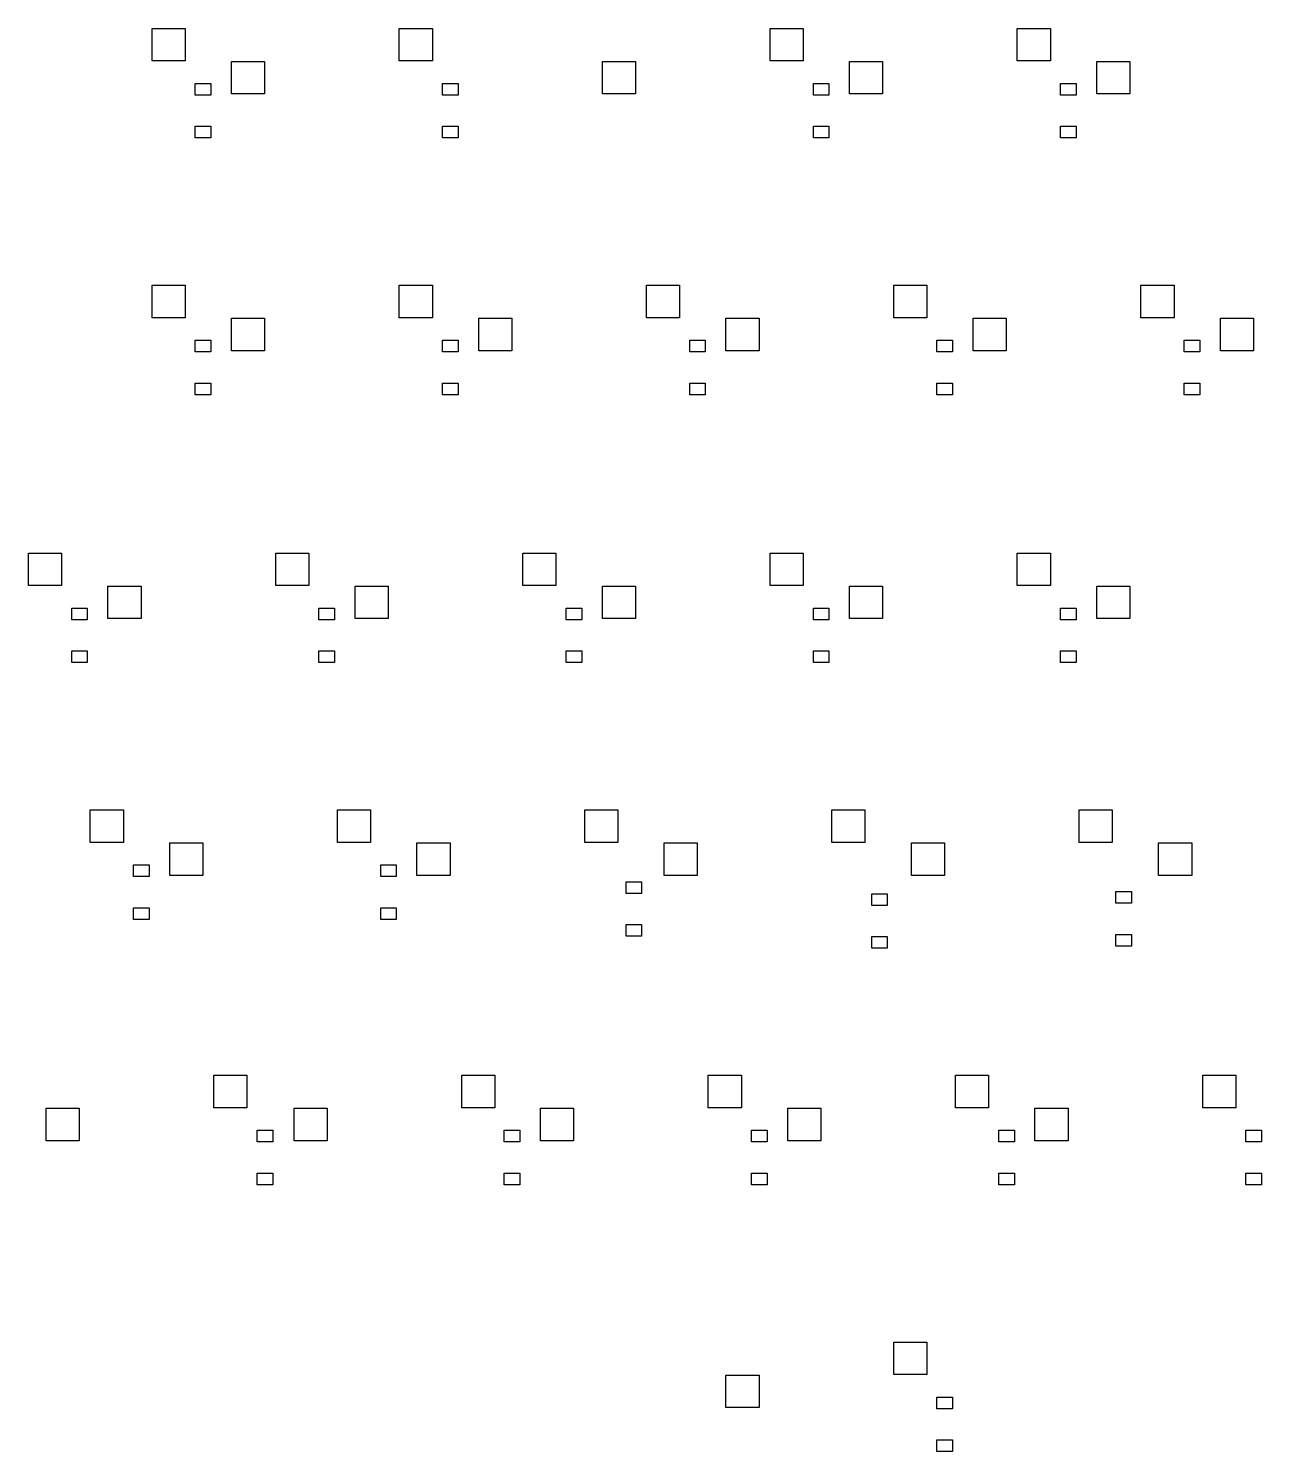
# Model space of a CAD drawing. Extents: x -21 to 350, y -103 to 34.
# Drawn here: x 71.2 to 166.3, y -103.3 to 6.3 of the extents above; entities that cross this region are included whole.
import ezdxf

# ---------------------------------------------------------------- set-up
doc = ezdxf.new("R2010")
doc.units = 0
doc.layers.add('BLACK', color=7, linetype='CONTINUOUS')

msp = doc.modelspace()

# ---------------------------------------------------------------- linework, layer by layer
at = {"layer": 'BLACK', "linetype": 'CONTINUOUS'}
for p, q in [((80.767, 3.83), (80.767, 6.33)), ((80.767, 6.33), (83.317, 6.33)), ((83.317, 6.33), (83.317, 3.83)), ((99.817, 3.83), (99.817, 6.33)), ((99.817, 6.33), (102.367, 6.33)), ((102.367, 6.33), (102.367, 3.83)), ((128.392, 3.83), (128.392, 6.33)), ((128.392, 6.33), (130.942, 6.33)), ((130.942, 6.33), (130.942, 3.83)), ((147.442, 3.83), (147.442, 6.33)), ((147.442, 6.33), (149.992, 6.33)), ((149.992, 6.33), (149.992, 3.83)), ((83.317, 3.83), (80.767, 3.83)), ((86.89, 1.29), (86.89, 3.79)), ((86.89, 3.79), (89.44, 3.79)), ((89.44, 3.79), (89.44, 1.29)), ((102.367, 3.83), (99.817, 3.83)), ((115.465, 1.29), (115.465, 3.79)), ((115.465, 3.79), (118.015, 3.79)), ((118.015, 3.79), (118.015, 1.29)), ((130.942, 3.83), (128.392, 3.83)), ((134.515, 1.29), (134.515, 3.79)), ((134.515, 3.79), (137.065, 3.79)), ((137.065, 3.79), (137.065, 1.29)), ((149.992, 3.83), (147.442, 3.83)), ((153.565, 1.29), (153.565, 3.79)), ((153.565, 3.79), (156.115, 3.79)), ((156.115, 3.79), (156.115, 1.29)), ((84.1, 1.2), (84.1, 2.1)), ((84.1, 2.1), (85.3, 2.1)), ((85.3, 1.2), (84.1, 1.2)), ((85.3, 2.1), (85.3, 1.2)), ((89.44, 1.29), (86.89, 1.29)), ((103.15, 1.2), (103.15, 2.1)), ((103.15, 2.1), (104.35, 2.1)), ((104.35, 1.2), (103.15, 1.2)), ((104.35, 2.1), (104.35, 1.2)), ((118.015, 1.29), (115.465, 1.29)), ((131.725, 1.2), (131.725, 2.1)), ((131.725, 2.1), (132.925, 2.1)), ((132.925, 1.2), (131.725, 1.2)), ((132.925, 2.1), (132.925, 1.2)), ((137.065, 1.29), (134.515, 1.29)), ((150.775, 1.2), (150.775, 2.1)), ((150.775, 2.1), (151.975, 2.1)), ((151.975, 1.2), (150.775, 1.2)), ((151.975, 2.1), (151.975, 1.2)), ((156.115, 1.29), (153.565, 1.29)), ((84.1, -2.1), (84.1, -1.2)), ((84.1, -1.2), (85.3, -1.2)), ((85.3, -2.1), (84.1, -2.1)), ((85.3, -1.2), (85.3, -2.1)), ((103.15, -2.1), (103.15, -1.2)), ((103.15, -1.2), (104.35, -1.2)), ((104.35, -2.1), (103.15, -2.1)), ((104.35, -1.2), (104.35, -2.1)), ((131.725, -2.1), (131.725, -1.2)), ((131.725, -1.2), (132.925, -1.2)), ((132.925, -2.1), (131.725, -2.1)), ((132.925, -1.2), (132.925, -2.1)), ((150.775, -2.1), (150.775, -1.2)), ((150.775, -1.2), (151.975, -1.2)), ((151.975, -2.1), (150.775, -2.1)), ((151.975, -1.2), (151.975, -2.1)), ((80.767, -15.955), (80.767, -13.455)), ((80.767, -13.455), (83.317, -13.455)), ((83.317, -13.455), (83.317, -15.955)), ((99.817, -15.955), (99.817, -13.455)), ((99.817, -13.455), (102.367, -13.455)), ((102.367, -13.455), (102.367, -15.955)), ((118.867, -15.955), (118.867, -13.455)), ((118.867, -13.455), (121.417, -13.455)), ((121.417, -13.455), (121.417, -15.955)), ((137.917, -15.955), (137.917, -13.455)), ((137.917, -13.455), (140.467, -13.455)), ((140.467, -13.455), (140.467, -15.955)), ((156.967, -15.955), (156.967, -13.455)), ((156.967, -13.455), (159.517, -13.455)), ((159.517, -13.455), (159.517, -15.955)), ((83.317, -15.955), (80.767, -15.955)), ((86.89, -18.495), (86.89, -15.995)), ((86.89, -15.995), (89.44, -15.995)), ((89.44, -15.995), (89.44, -18.495)), ((102.367, -15.955), (99.817, -15.955)), ((105.94, -18.495), (105.94, -15.995)), ((105.94, -15.995), (108.49, -15.995)), ((108.49, -15.995), (108.49, -18.495)), ((121.417, -15.955), (118.867, -15.955)), ((124.99, -18.495), (124.99, -15.995)), ((124.99, -15.995), (127.54, -15.995)), ((127.54, -15.995), (127.54, -18.495)), ((140.467, -15.955), (137.917, -15.955)), ((144.04, -18.495), (144.04, -15.995)), ((144.04, -15.995), (146.59, -15.995)), ((146.59, -15.995), (146.59, -18.495)), ((159.517, -15.955), (156.967, -15.955)), ((163.09, -18.495), (163.09, -15.995)), ((163.09, -15.995), (165.64, -15.995)), ((165.64, -15.995), (165.64, -18.495)), ((84.1, -18.585), (84.1, -17.685)), ((84.1, -17.685), (85.3, -17.685)), ((85.3, -18.585), (84.1, -18.585)), ((85.3, -17.685), (85.3, -18.585)), ((89.44, -18.495), (86.89, -18.495)), ((103.15, -18.585), (103.15, -17.685)), ((103.15, -17.685), (104.35, -17.685)), ((104.35, -18.585), (103.15, -18.585)), ((104.35, -17.685), (104.35, -18.585)), ((108.49, -18.495), (105.94, -18.495)), ((122.2, -18.585), (122.2, -17.685)), ((122.2, -17.685), (123.4, -17.685)), ((123.4, -18.585), (122.2, -18.585)), ((123.4, -17.685), (123.4, -18.585)), ((127.54, -18.495), (124.99, -18.495)), ((141.25, -18.585), (141.25, -17.685)), ((141.25, -17.685), (142.45, -17.685)), ((142.45, -18.585), (141.25, -18.585)), ((142.45, -17.685), (142.45, -18.585)), ((146.59, -18.495), (144.04, -18.495)), ((160.3, -18.585), (160.3, -17.685)), ((160.3, -17.685), (161.5, -17.685)), ((161.5, -18.585), (160.3, -18.585)), ((161.5, -17.685), (161.5, -18.585)), ((165.64, -18.495), (163.09, -18.495)), ((84.1, -21.885), (84.1, -20.985)), ((84.1, -20.985), (85.3, -20.985)), ((85.3, -21.885), (84.1, -21.885)), ((85.3, -20.985), (85.3, -21.885)), ((103.15, -21.885), (103.15, -20.985)), ((103.15, -20.985), (104.35, -20.985)), ((104.35, -21.885), (103.15, -21.885)), ((104.35, -20.985), (104.35, -21.885)), ((122.2, -21.885), (122.2, -20.985)), ((122.2, -20.985), (123.4, -20.985)), ((123.4, -21.885), (122.2, -21.885)), ((123.4, -20.985), (123.4, -21.885)), ((141.25, -21.885), (141.25, -20.985)), ((141.25, -20.985), (142.45, -20.985)), ((142.45, -21.885), (141.25, -21.885)), ((142.45, -20.985), (142.45, -21.885)), ((160.3, -21.885), (160.3, -20.985)), ((160.3, -20.985), (161.5, -20.985)), ((161.5, -21.885), (160.3, -21.885)), ((161.5, -20.985), (161.5, -21.885)), ((71.242, -36.5833), (71.242, -34.0833)), ((71.242, -34.0833), (73.792, -34.0833)), ((73.792, -34.0833), (73.792, -36.5833)), ((90.292, -36.5833), (90.292, -34.0833)), ((90.292, -34.0833), (92.842, -34.0833)), ((92.842, -34.0833), (92.842, -36.5833)), ((109.342, -36.5833), (109.342, -34.0833)), ((109.342, -34.0833), (111.892, -34.0833)), ((111.892, -34.0833), (111.892, -36.5833)), ((128.392, -36.5833), (128.392, -34.0833)), ((128.392, -34.0833), (130.942, -34.0833)), ((130.942, -34.0833), (130.942, -36.5833)), ((147.442, -36.5833), (147.442, -34.0833)), ((147.442, -34.0833), (149.992, -34.0833)), ((149.992, -34.0833), (149.992, -36.5833)), ((73.792, -36.5833), (71.242, -36.5833)), ((77.365, -39.1233), (77.365, -36.6233)), ((77.365, -36.6233), (79.915, -36.6233)), ((79.915, -36.6233), (79.915, -39.1233)), ((92.842, -36.5833), (90.292, -36.5833)), ((96.415, -39.1233), (96.415, -36.6233)), ((96.415, -36.6233), (98.965, -36.6233)), ((98.965, -36.6233), (98.965, -39.1233)), ((111.892, -36.5833), (109.342, -36.5833)), ((115.465, -39.1233), (115.465, -36.6233)), ((115.465, -36.6233), (118.015, -36.6233)), ((118.015, -36.6233), (118.015, -39.1233)), ((130.942, -36.5833), (128.392, -36.5833)), ((134.515, -39.1233), (134.515, -36.6233)), ((134.515, -36.6233), (137.065, -36.6233)), ((137.065, -36.6233), (137.065, -39.1233)), ((149.992, -36.5833), (147.442, -36.5833)), ((153.565, -39.1233), (153.565, -36.6233)), ((153.565, -36.6233), (156.115, -36.6233)), ((156.115, -36.6233), (156.115, -39.1233)), ((74.575, -39.2133), (74.575, -38.3133)), ((74.575, -38.3133), (75.775, -38.3133)), ((75.775, -38.3133), (75.775, -39.2133)), ((93.625, -39.2133), (93.625, -38.3133)), ((93.625, -38.3133), (94.825, -38.3133)), ((94.825, -38.3133), (94.825, -39.2133)), ((112.675, -39.2133), (112.675, -38.3133)), ((112.675, -38.3133), (113.875, -38.3133)), ((113.875, -38.3133), (113.875, -39.2133)), ((131.725, -39.2133), (131.725, -38.3133)), ((131.725, -38.3133), (132.925, -38.3133)), ((132.925, -38.3133), (132.925, -39.2133)), ((150.775, -39.2133), (150.775, -38.3133)), ((150.775, -38.3133), (151.975, -38.3133)), ((151.975, -38.3133), (151.975, -39.2133)), ((75.775, -39.2133), (74.575, -39.2133)), ((79.915, -39.1233), (77.365, -39.1233)), ((94.825, -39.2133), (93.625, -39.2133)), ((98.965, -39.1233), (96.415, -39.1233)), ((113.875, -39.2133), (112.675, -39.2133)), ((118.015, -39.1233), (115.465, -39.1233)), ((132.925, -39.2133), (131.725, -39.2133)), ((137.065, -39.1233), (134.515, -39.1233)), ((151.975, -39.2133), (150.775, -39.2133)), ((156.115, -39.1233), (153.565, -39.1233)), ((74.575, -42.5133), (74.575, -41.6133)), ((74.575, -41.6133), (75.775, -41.6133)), ((75.775, -41.6133), (75.775, -42.5133)), ((93.625, -42.5133), (93.625, -41.6133)), ((93.625, -41.6133), (94.825, -41.6133)), ((94.825, -41.6133), (94.825, -42.5133)), ((112.675, -42.5133), (112.675, -41.6133)), ((112.675, -41.6133), (113.875, -41.6133)), ((113.875, -41.6133), (113.875, -42.5133)), ((131.725, -42.5133), (131.725, -41.6133)), ((131.725, -41.6133), (132.925, -41.6133)), ((132.925, -41.6133), (132.925, -42.5133)), ((150.775, -42.5133), (150.775, -41.6133)), ((150.775, -41.6133), (151.975, -41.6133)), ((151.975, -41.6133), (151.975, -42.5133)), ((75.775, -42.5133), (74.575, -42.5133)), ((94.825, -42.5133), (93.625, -42.5133)), ((113.875, -42.5133), (112.675, -42.5133)), ((132.925, -42.5133), (131.725, -42.5133)), ((151.975, -42.5133), (150.775, -42.5133)), ((76.0045, -56.3683), (76.0045, -53.8683)), ((76.0045, -53.8683), (78.5545, -53.8683)), ((78.5545, -53.8683), (78.5545, -56.3683)), ((95.0545, -56.3683), (95.0545, -53.8683)), ((95.0545, -53.8683), (97.6045, -53.8683)), ((97.6045, -53.8683), (97.6045, -56.3683)), ((114.105, -56.3683), (114.105, -53.8683)), ((114.105, -53.8683), (116.654, -53.8683)), ((116.654, -53.8683), (116.654, -56.3683)), ((133.154, -56.3683), (133.154, -53.8683)), ((133.154, -53.8683), (135.704, -53.8683)), ((135.704, -53.8683), (135.704, -56.3683)), ((152.204, -56.3683), (152.204, -53.8683)), ((152.204, -53.8683), (154.754, -53.8683)), ((154.754, -53.8683), (154.754, -56.3683)), ((78.5545, -56.3683), (76.0045, -56.3683)), ((82.1275, -58.9083), (82.1275, -56.4083)), ((82.1275, -56.4083), (84.6775, -56.4083)), ((84.6775, -56.4083), (84.6775, -58.9083)), ((97.6045, -56.3683), (95.0545, -56.3683)), ((101.177, -58.9083), (101.177, -56.4083)), ((101.177, -56.4083), (103.727, -56.4083)), ((103.727, -56.4083), (103.727, -58.9083)), ((116.654, -56.3683), (114.105, -56.3683)), ((120.227, -58.9083), (120.227, -56.4083)), ((120.227, -56.4083), (122.777, -56.4083)), ((122.777, -56.4083), (122.777, -58.9083)), ((135.704, -56.3683), (133.154, -56.3683)), ((139.278, -58.9083), (139.278, -56.4083)), ((139.278, -56.4083), (141.827, -56.4083)), ((141.827, -56.4083), (141.827, -58.9083)), ((154.754, -56.3683), (152.204, -56.3683)), ((158.327, -58.9083), (158.327, -56.4083)), ((158.327, -56.4083), (160.877, -56.4083)), ((160.877, -56.4083), (160.877, -58.9083)), ((79.3375, -58.9983), (79.3375, -58.0983)), ((79.3375, -58.0983), (80.5375, -58.0983)), ((80.5375, -58.9983), (79.3375, -58.9983)), ((80.5375, -58.0983), (80.5375, -58.9983)), ((84.6775, -58.9083), (82.1275, -58.9083)), ((98.3875, -58.9983), (98.3875, -58.0983)), ((98.3875, -58.0983), (99.5875, -58.0983)), ((99.5875, -58.9983), (98.3875, -58.9983)), ((99.5875, -58.0983), (99.5875, -58.9983)), ((103.727, -58.9083), (101.177, -58.9083)), ((122.777, -58.9083), (120.227, -58.9083)), ((141.827, -58.9083), (139.278, -58.9083)), ((160.877, -58.9083), (158.327, -58.9083)), ((117.29, -60.2958), (117.29, -59.3958)), ((117.29, -59.3958), (118.49, -59.3958)), ((118.49, -59.3958), (118.49, -60.2958)), ((155.03, -61.0558), (155.03, -60.1558)), ((155.03, -60.1558), (156.23, -60.1558)), ((156.23, -60.1558), (156.23, -61.0558)), ((118.49, -60.2958), (117.29, -60.2958)), ((136.22, -61.2158), (136.22, -60.3158)), ((136.22, -60.3158), (137.42, -60.3158)), ((137.42, -61.2158), (136.22, -61.2158)), ((137.42, -60.3158), (137.42, -61.2158)), ((156.23, -61.0558), (155.03, -61.0558)), ((79.3375, -62.2983), (79.3375, -61.3983)), ((79.3375, -61.3983), (80.5375, -61.3983)), ((80.5375, -62.2983), (79.3375, -62.2983)), ((80.5375, -61.3983), (80.5375, -62.2983)), ((98.3875, -62.2983), (98.3875, -61.3983)), ((98.3875, -61.3983), (99.5875, -61.3983)), ((99.5875, -62.2983), (98.3875, -62.2983)), ((99.5875, -61.3983), (99.5875, -62.2983)), ((117.29, -63.5958), (117.29, -62.6958)), ((117.29, -62.6958), (118.49, -62.6958)), ((118.49, -62.6958), (118.49, -63.5958)), ((155.03, -64.3558), (155.03, -63.4558)), ((155.03, -63.4558), (156.23, -63.4558)), ((156.23, -63.4558), (156.23, -64.3558)), ((118.49, -63.5958), (117.29, -63.5958)), ((136.22, -64.5158), (136.22, -63.6158)), ((136.22, -63.6158), (137.42, -63.6158)), ((137.42, -64.5158), (136.22, -64.5158)), ((137.42, -63.6158), (137.42, -64.5158)), ((156.23, -64.3558), (155.03, -64.3558)), ((85.5295, -76.8053), (85.5295, -74.3053)), ((85.5295, -74.3053), (88.0795, -74.3053)), ((88.0795, -74.3053), (88.0795, -76.8053)), ((104.642, -76.8053), (104.642, -74.3053)), ((104.642, -74.3053), (107.192, -74.3053)), ((107.192, -74.3053), (107.192, -76.8053)), ((123.629, -76.8053), (123.629, -74.3053)), ((123.629, -74.3053), (126.179, -74.3053)), ((126.179, -74.3053), (126.179, -76.8053)), ((142.679, -76.8053), (142.679, -74.3053)), ((142.679, -74.3053), (145.23, -74.3053)), ((145.23, -74.3053), (145.23, -76.8053)), ((161.73, -76.8053), (161.73, -74.3053)), ((161.73, -74.3053), (164.279, -74.3053)), ((164.279, -74.3053), (164.279, -76.8053)), ((72.6025, -79.3453), (72.6025, -76.8453)), ((72.6025, -76.8453), (75.1525, -76.8453)), ((75.1525, -76.8453), (75.1525, -79.3453)), ((88.0795, -76.8053), (85.5295, -76.8053)), ((91.7153, -79.3453), (91.7153, -76.8453)), ((91.7153, -76.8453), (94.2653, -76.8453)), ((94.2653, -76.8453), (94.2653, -79.3453)), ((107.192, -76.8053), (104.642, -76.8053)), ((110.703, -79.3453), (110.703, -76.8453)), ((110.703, -76.8453), (113.252, -76.8453)), ((113.252, -76.8453), (113.252, -79.3453)), ((126.179, -76.8053), (123.629, -76.8053)), ((129.752, -79.3453), (129.752, -76.8453)), ((129.752, -76.8453), (132.302, -76.8453)), ((132.302, -76.8453), (132.302, -79.3453)), ((145.23, -76.8053), (142.679, -76.8053)), ((148.802, -79.3453), (148.802, -76.8453)), ((148.802, -76.8453), (151.352, -76.8453)), ((151.352, -76.8453), (151.352, -79.3453)), ((164.279, -76.8053), (161.73, -76.8053)), ((88.8625, -79.4353), (88.8625, -78.5353)), ((88.8625, -78.5353), (90.0625, -78.5353)), ((90.0625, -78.5353), (90.0625, -79.4353)), ((107.912, -79.4353), (107.912, -78.5353)), ((107.912, -78.5353), (109.112, -78.5353)), ((109.112, -78.5353), (109.112, -79.4353)), ((126.962, -79.4353), (126.962, -78.5353)), ((126.962, -78.5353), (128.162, -78.5353)), ((128.162, -78.5353), (128.162, -79.4353)), ((146.012, -79.4353), (146.012, -78.5353)), ((146.012, -78.5353), (147.213, -78.5353)), ((147.213, -78.5353), (147.213, -79.4353)), ((165.062, -79.4353), (165.062, -78.5353)), ((165.062, -78.5353), (166.262, -78.5353)), ((166.262, -78.5353), (166.262, -79.4353)), ((75.1525, -79.3453), (72.6025, -79.3453)), ((90.0625, -79.4353), (88.8625, -79.4353)), ((94.2653, -79.3453), (91.7153, -79.3453)), ((109.112, -79.4353), (107.912, -79.4353)), ((113.252, -79.3453), (110.703, -79.3453)), ((128.162, -79.4353), (126.962, -79.4353)), ((132.302, -79.3453), (129.752, -79.3453)), ((147.213, -79.4353), (146.012, -79.4353)), ((151.352, -79.3453), (148.802, -79.3453)), ((166.262, -79.4353), (165.062, -79.4353)), ((88.8625, -82.7353), (88.8625, -81.8353)), ((88.8625, -81.8353), (90.0625, -81.8353)), ((90.0625, -81.8353), (90.0625, -82.7353)), ((107.912, -82.7353), (107.912, -81.8353)), ((107.912, -81.8353), (109.112, -81.8353)), ((109.112, -81.8353), (109.112, -82.7353)), ((126.962, -82.7353), (126.962, -81.8353)), ((126.962, -81.8353), (128.162, -81.8353)), ((128.162, -81.8353), (128.162, -82.7353)), ((146.012, -82.7353), (146.012, -81.8353)), ((146.012, -81.8353), (147.213, -81.8353)), ((147.213, -81.8353), (147.213, -82.7353)), ((165.062, -82.7353), (165.062, -81.8353)), ((165.062, -81.8353), (166.262, -81.8353)), ((166.262, -81.8353), (166.262, -82.7353)), ((90.0625, -82.7353), (88.8625, -82.7353)), ((109.112, -82.7353), (107.912, -82.7353)), ((128.162, -82.7353), (126.962, -82.7353)), ((147.213, -82.7353), (146.012, -82.7353)), ((166.262, -82.7353), (165.062, -82.7353)), ((137.917, -97.3553), (137.917, -94.8553)), ((137.917, -94.8553), (140.467, -94.8553)), ((140.467, -94.8553), (140.467, -97.3553)), ((124.99, -99.8953), (124.99, -97.3953)), ((124.99, -97.3953), (127.54, -97.3953)), ((127.54, -97.3953), (127.54, -99.8953)), ((140.467, -97.3553), (137.917, -97.3553)), ((141.25, -99.9853), (141.25, -99.0853)), ((141.25, -99.0853), (142.45, -99.0853)), ((142.45, -99.0853), (142.45, -99.9853)), ((127.54, -99.8953), (124.99, -99.8953)), ((142.45, -99.9853), (141.25, -99.9853)), ((141.25, -103.285), (141.25, -102.385)), ((141.25, -102.385), (142.45, -102.385)), ((142.45, -102.385), (142.45, -103.285)), ((142.45, -103.285), (141.25, -103.285))]:
    msp.add_line(p, q, dxfattribs=at)

doc.saveas('drawing.dxf')
